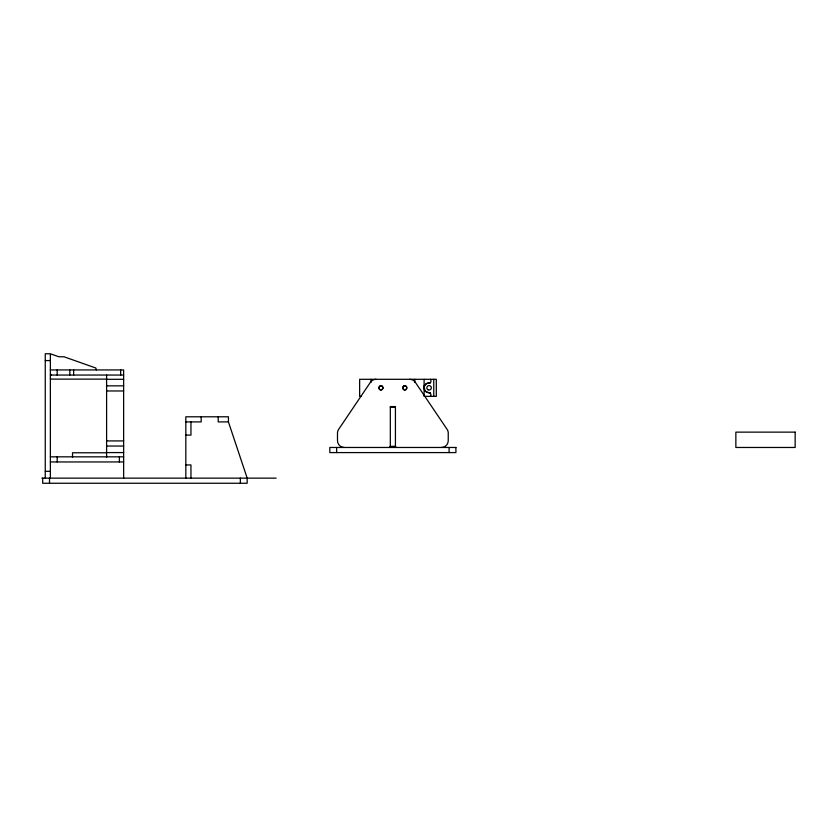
<?xml version="1.0" encoding="UTF-8"?>
<svg xmlns="http://www.w3.org/2000/svg" width="837" height="837" viewBox="0 0 837 837"><rect width="100%" height="100%" fill="white"/><g stroke="black" fill="none" stroke-linecap="round" stroke-linejoin="round"><path stroke-width="1.26" d="M57.188 461.951L57.188 456.835M69.806 375.049L69.806 369.933M390.314 446.613L389.467 447.471M50.377 354.951L51.329 354.114L58.893 356.761L63.999 356.761L95.868 368.05L96.381 369.933M424.422 386.098C425.238 381.484 433.127 384.915 430.521 379.307M424.443 389.603C424.422 393.39 433.043 391.308 430.521 396.351M430.344 392.626L430.438 392.605A4.97 4.97 0 0 1 424.108 387.782A4.97 4.97 0 0 1 430.427 383.043M45.261 360.569L50.366 360.569M50.377 369.933L123.635 369.933L123.646 478.241M50.377 375.049L123.646 375.049M106.602 379.119L51.224 379.119L50.377 378.272M106.602 379.307L123.646 379.307M106.602 385.847L123.646 385.847M106.602 390.973L123.646 390.973M361.145 396.351L359.638 396.351L359.638 379.307L436.307 379.307L436.318 396.351L424.631 396.351M390.314 407.138L395.43 407.138M185.835 421.911L201.173 421.911L201.173 416.795M42.697 478.136L42.697 483.252L247.177 483.252L247.177 478.136L228.428 421.911L218.206 421.911L218.206 416.795M185.835 435.104L190.951 435.104L190.951 421.911M106.602 440.921L123.646 440.921M106.602 446.037L123.646 446.037M390.314 446.33L395.43 446.33M106.602 452.576L123.646 452.576M106.602 452.765L72.526 452.765L72.526 457.148M50.377 456.835L123.646 456.835M50.377 461.951L123.646 461.951M185.835 464.943L190.951 464.943L190.951 478.136M45.261 471.325L50.366 471.325M41.85 478.136L276.147 478.136M396.278 447.471L395.43 446.613M449.103 447.471L449.103 452.587M433.765 379.307L433.765 396.351M424.108 379.307L424.108 396.351M414.786 379.307L414.786 382.499M395.43 447.45L395.43 406.573L390.314 406.573L390.314 447.45M370.958 379.307L370.958 382.499M336.641 447.471L336.641 452.587M240.355 478.136L240.355 483.252M228.438 421.911L228.438 416.795L185.835 416.795L185.835 478.136M120.643 369.933L120.643 375.049M119.388 456.835L119.388 461.951M106.602 375.049L106.602 457.358M73.625 369.933L73.625 375.049M57.188 369.933L57.188 375.049M51.224 374.411L51.224 375.049M50.377 478.189L50.366 353.748L45.261 353.748L45.261 478.136M49.519 478.136L49.519 483.252M423.951 387.793A2.27 1.057 86.6 0 1 424.097 386.631M424.338 388.734A2.27 0.764 -90 0 1 424.254 387.803M423.899 386.527A4.583 2.919 75.1 0 1 424.192 385.815M424.725 389.163A4.583 2.26 -85.4 0 1 424.6 388.577M376.043 379.307A6.811 6.811 0 0 0 370.393 382.31L338.661 429.329A6.811 6.811 0 0 0 337.489 433.137L337.489 440.649A6.811 6.811 0 0 0 344.31 447.471M409.691 379.307A6.811 6.811 0 0 1 415.34 382.31L447.084 429.329A6.811 6.811 0 0 1 448.245 433.137L448.245 440.649A6.811 6.811 0 0 1 441.434 447.471M795.15 432.133L735.859 432.133L735.859 447.471L795.15 447.471L795.15 432.133M455.914 447.471L329.82 447.471L329.82 452.587L455.914 452.587L455.914 447.471M427.948 389.78A2.26 2.26 0 0 0 431.337 387.824A2.26 2.26 0 0 0 427.948 385.867A2.26 2.26 0 0 0 427.948 389.78M403.622 389.498A2.04 2.04 0 0 0 406.834 388.012A2.04 2.04 0 0 0 403.936 385.972A2.04 2.04 0 0 0 403.622 389.498M406.384 388.996A2.145 1.883 -90 0 0 404.899 385.679A2.145 1.883 -90 0 0 403.131 388.807A2.145 1.883 -90 0 0 406.384 388.996M379.925 389.592A2.04 2.04 0 0 0 382.99 387.824A2.04 2.04 0 0 0 379.925 386.056A2.04 2.04 0 0 0 379.925 389.592M382.561 388.912A2.145 1.883 -90 0 0 380.94 385.679A2.145 1.883 -90 0 0 379.307 388.891A2.145 1.883 -90 0 0 382.561 388.912"/></g></svg>
